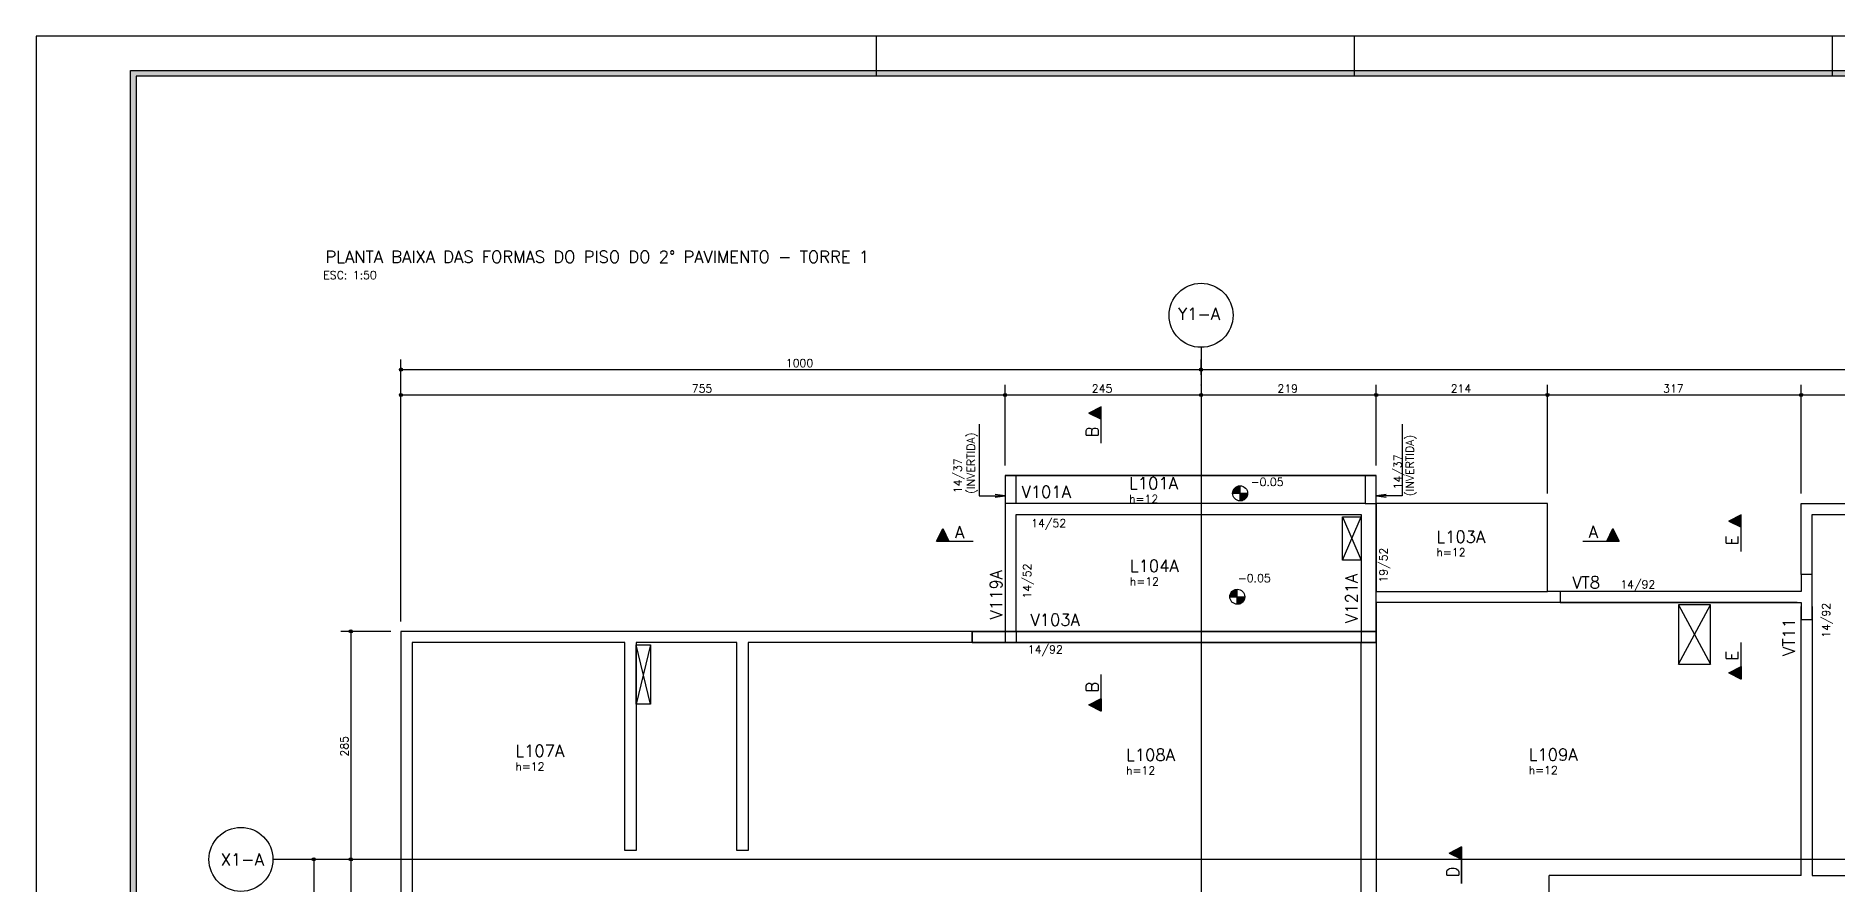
# Model space of a CAD drawing. Extents: x 187 to 6132, y -1204 to 3001.
# Drawn here: x 187 to 2439, y 1940 to 3001 of the extents above; entities that cross this region are included whole.
import ezdxf

# ---------------------------------------------------------------- set-up
doc = ezdxf.new("R2010")
doc.units = 0
doc.header["$LTSCALE"] = 100
doc.header["$MEASUREMENT"] = 0
doc.linetypes.add('ESTILO_TQS_0001', pattern=[0.85, 0.7, -0.15])
doc.linetypes.add('ESTILO_TQS_0002', pattern=[0.3, 0.2, -0.1])
doc.layers.get('0').update_dxf_attribs({"color": 245, "linetype": 'CONTINUOUS'})
for name, color, linetype in [('01', 7, 'CONTINUOUS'), ('10', 7, 'CONTINUOUS'), ('100', 7, 'CONTINUOUS'), ('104', 7, 'CONTINUOUS'), ('11', 7, 'CONTINUOUS'), ('13', 7, 'CONTINUOUS'), ('16', 5, 'CONTINUOUS'), ('18', 4, 'CONTINUOUS'), ('201', 7, 'ESTILO_TQS_0001'), ('210', 7, 'ESTILO_TQS_0002'), ('221', 102, 'CONTINUOUS'), ('223', 6, 'CONTINUOUS'), ('224', 7, 'CONTINUOUS'), ('8', 7, 'CONTINUOUS')]:
    doc.layers.add(name, color=color, linetype=linetype)
doc.styles.get("Standard").update_dxf_attribs({"font": 'ROMANS.SHX'})

msp = doc.modelspace()

# ---------------------------------------------------------------- linework, layer by layer
for p, q in [((1236.530458, 3000.709975), (1236.530458, 2950.709975)), ((1834.030458, 3000.709975), (1834.030458, 2950.709975)), ((2431.530458, 3000.709975), (2431.530458, 2950.709975)), ((1682.774015, 2432.709748), (1691.443594, 2432.709748)), ((1683.043308, 2433.304349), (1691.443594, 2433.304349)), ((1683.365173, 2433.898986), (1691.443594, 2433.898986)), ((1683.74619, 2434.493623), (1691.443594, 2434.493623)), ((1684.195728, 2435.088259), (1691.443594, 2435.088259)), ((1684.72745, 2435.68286), (1691.443594, 2435.68286)), ((1685.362954, 2436.277542), (1691.443594, 2436.277542)), ((1686.1394, 2436.872143), (1691.443594, 2436.872143)), ((1687.132247, 2437.46678), (1691.443594, 2437.46678)), ((1688.556786, 2438.061417), (1691.443594, 2438.061417)), ((1691.443629, 2419.766963), (1691.443629, 2438.516963)), ((1691.443629, 2419.766963), (1691.443629, 2438.516963)), ((1682.068629, 2429.141963), (1700.818629, 2429.141963)), ((1682.091562, 2429.736564), (1691.443594, 2429.736564)), ((1682.144339, 2430.331201), (1691.443594, 2430.331201)), ((1682.239862, 2430.925838), (1691.443594, 2430.925838)), ((1682.375331, 2431.520474), (1691.443594, 2431.520474)), ((1682.552536, 2432.115075), (1691.443594, 2432.115075)), ((1691.443629, 2419.766963), (1691.443629, 2429.141963)), ((1691.443629, 2429.141963), (1700.818629, 2429.141963)), ((1691.443629, 2428.547326), (1700.798618, 2428.547326)), ((1691.443629, 2427.952689), (1700.742884, 2427.952689)), ((1691.443629, 2427.358053), (1700.647326, 2427.358053)), ((1691.443629, 2426.763416), (1700.511892, 2426.763416)), ((1691.443629, 2426.168815), (1700.334687, 2426.168815)), ((1691.443629, 2425.574178), (1700.113208, 2425.574178)), ((1691.443629, 2424.979541), (1699.843915, 2424.979541)), ((1691.443629, 2424.384904), (1699.52205, 2424.384904)), ((1691.443629, 2423.790268), (1699.141033, 2423.790268)), ((1691.443629, 2423.195622), (1698.69153, 2423.195622)), ((1691.443629, 2422.600985), (1698.159774, 2422.600985)), ((1691.443629, 2422.006393), (1697.524269, 2422.006393)), ((1691.443629, 2421.411747), (1696.747823, 2421.411747)), ((1691.443629, 2420.81711), (1695.754976, 2420.81711)), ((1691.443629, 2420.222474), (1694.330473, 2420.222474)), ((1691.898709, 2419.778015), (1691.443629, 2419.766963)), ((1692.578418, 2419.835896), (1691.898709, 2419.778015)), ((1693.253576, 2419.943337), (1692.578418, 2419.835896)), ((1694.317466, 2420.222474), (1693.253576, 2419.943337)), ((1695.745221, 2420.81711), (1694.317466, 2420.222474)), ((1696.741502, 2421.411747), (1695.745221, 2420.81711)), ((1697.518245, 2422.006393), (1696.741502, 2421.411747)), ((1698.15467, 2422.600985), (1697.518245, 2422.006393)), ((1698.684835, 2423.195622), (1698.15467, 2422.600985)), ((1699.135991, 2423.790268), (1698.684835, 2423.195622)), ((1699.52205, 2424.384904), (1699.135991, 2423.790268)), ((1699.843915, 2424.979541), (1699.52205, 2424.384904)), ((1700.113208, 2425.574178), (1699.843915, 2424.979541)), ((1700.334687, 2426.168815), (1700.113208, 2425.574178)), ((1700.511892, 2426.763416), (1700.334687, 2426.168815)), ((1700.647326, 2427.358053), (1700.511892, 2426.763416)), ((1700.742884, 2427.952689), (1700.647326, 2427.358053)), ((1700.798618, 2428.547326), (1700.742884, 2427.952689)), ((1700.818629, 2429.141963), (1700.798618, 2428.547326)), ((1678.536373, 2299.933451), (1697.286373, 2299.933451)), ((1678.559306, 2300.528052), (1687.911337, 2300.528052)), ((1678.612083, 2301.122689), (1687.911337, 2301.122689)), ((1678.707605, 2301.717326), (1687.911337, 2301.717326)), ((1678.843075, 2302.311962), (1687.911337, 2302.311962)), ((1679.020279, 2302.906563), (1687.911337, 2302.906563)), ((1679.241758, 2303.501236), (1687.911337, 2303.501236)), ((1679.511052, 2304.095837), (1687.911337, 2304.095837)), ((1679.832917, 2304.690474), (1687.911337, 2304.690474)), ((1680.213934, 2305.285111), (1687.911337, 2305.285111)), ((1680.663472, 2305.879747), (1687.911337, 2305.879747)), ((1681.195193, 2306.474348), (1687.911337, 2306.474348)), ((1681.830698, 2307.06903), (1687.911337, 2307.06903)), ((1682.607144, 2307.663631), (1687.911337, 2307.663631)), ((1683.59999, 2308.258268), (1687.911337, 2308.258268)), ((1685.024529, 2308.852905), (1687.911337, 2308.852905)), ((1687.911373, 2290.558451), (1687.911373, 2309.308451)), ((1687.911373, 2290.558451), (1687.911373, 2309.308451)), ((1687.911373, 2290.558451), (1687.911373, 2299.933451)), ((1687.911373, 2299.933451), (1697.286373, 2299.933451)), ((1687.911373, 2299.338814), (1697.266361, 2299.338814)), ((1687.911373, 2298.744177), (1697.210627, 2298.744177)), ((1687.911373, 2298.14954), (1697.115069, 2298.14954)), ((1687.911373, 2297.554904), (1696.979636, 2297.554904)), ((1696.979636, 2297.554904), (1696.802431, 2296.960303)), ((1697.115069, 2298.14954), (1696.979636, 2297.554904)), ((1697.210627, 2298.744177), (1697.115069, 2298.14954)), ((1697.266361, 2299.338814), (1697.210627, 2298.744177)), ((1697.286373, 2299.933451), (1697.266361, 2299.338814)), ((1687.911373, 2296.960303), (1696.802431, 2296.960303)), ((1687.911373, 2296.365666), (1696.580952, 2296.365666)), ((1687.911373, 2295.771029), (1696.311658, 2295.771029)), ((1687.911373, 2295.176392), (1695.989793, 2295.176392)), ((1687.911373, 2294.581755), (1695.608776, 2294.581755)), ((1687.911373, 2293.98711), (1695.159274, 2293.98711)), ((1687.911373, 2293.392473), (1694.627517, 2293.392473)), ((1687.911373, 2292.797881), (1693.992012, 2292.797881)), ((1687.911373, 2292.203235), (1693.215566, 2292.203235)), ((1687.911373, 2291.608598), (1692.22272, 2291.608598)), ((1687.911373, 2291.013961), (1690.798217, 2291.013961)), ((1688.366452, 2290.569503), (1687.911373, 2290.558451)), ((1689.046161, 2290.627384), (1688.366452, 2290.569503)), ((1689.72132, 2290.734825), (1689.046161, 2290.627384)), ((1690.78521, 2291.013961), (1689.72132, 2290.734825)), ((1692.212965, 2291.608598), (1690.78521, 2291.013961)), ((1693.209245, 2292.203235), (1692.212965, 2291.608598)), ((1693.985989, 2292.797881), (1693.209245, 2292.203235)), ((1694.622413, 2293.392473), (1693.985989, 2292.797881)), ((1695.152578, 2293.98711), (1694.622413, 2293.392473)), ((1695.603734, 2294.581755), (1695.152578, 2293.98711)), ((1695.989793, 2295.176392), (1695.603734, 2294.581755)), ((1696.311658, 2295.771029), (1695.989793, 2295.176392)), ((1696.580952, 2296.365666), (1696.311658, 2295.771029)), ((1696.802431, 2296.960303), (1696.580952, 2296.365666))]:
    msp.add_line(p, q)
for points in [[(186.530458, -1204.290025), (6131.530458, -1204.290025), (6131.530458, 3000.709975), (186.530458, 3000.709975), (186.530458, -1204.290025)], [(6081.530458, -1154.290025), (6081.530458, -1161.290025), (304.530458, -1161.290025), (304.530458, 2957.709975), (6081.530458, 2957.709975), (6081.530458, 2950.709975), (311.530458, 2950.709975), (311.530458, -1154.290025), (6081.530458, -1154.290025)], [(311.530458, -1154.290025), (6081.530458, -1154.290025), (6081.530458, 2950.709975), (311.530458, 2950.709975), (311.530458, -1154.290025)]]:
    msp.add_lwpolyline(points)
for centre in [(1691.443629, 2429.141963), (1687.911373, 2299.933451)]:
    msp.add_circle(centre, 9.375)
for points in [[(311.530458, 2950.709975), (304.530458, -1161.290025), (304.530458, 2957.709975)], [(311.530458, 2950.709975), (304.530458, 2957.709975), (6081.530458, 2957.709975)], [(311.530458, 2950.709975), (311.530458, -1154.290025), (304.530458, -1161.290025)], [(311.530458, 2950.709975), (6081.530458, 2957.709975), (6081.530458, 2950.709975)]]:
    msp.add_solid(points)
at = {"layer": '01'}
for p, q in [((1861.595874, 2451.626), (1397.596, 2451.626)), ((1411.596, 2416.626), (1397.596, 2416.626)), ((1847.595874, 2416.626464), (1861.595874, 2416.626464)), ((2075.595874, 2416.626464), (1861.595874, 2416.626464)), ((2075.595874, 2306.626464), (2075.595874, 2416.626464)), ((2392.595874, 2327.626464), (2392.595874, 2416.626464)), ((2392.595874, 2416.626464), (2657.596, 2416.626464)), ((2406.595874, 2327.126464), (2406.595874, 2402.626464)), ((2406.595874, 2402.626464), (2657.595874, 2402.626464)), ((2387.596, 2306.626464), (2075.595874, 2306.626464)), ((1861.595874, 2292.626464), (1861.595874, 1896.626464)), ((2387.596, 2292.626464), (1861.595874, 2292.626464)), ((2392.595874, 1951.626464), (2392.595874, 2287.626007)), ((2406.595874, 2287.626007), (2406.595874, 1951.626464)), ((1397.595874, 2256.626464), (642.595874, 2256.626464)), ((642.595874, 2256.626464), (642.595874, 1742.626464)), ((922.595874, 2242.626464), (656.595874, 2242.626464)), ((656.595874, 2242.626464), (656.595874, 1756.626464)), ((922.595874, 1982.626464), (922.595874, 2242.626464)), ((1062.595874, 2242.626464), (936.595874, 2242.626464)), ((936.595874, 2242.626464), (936.595874, 1982.626464)), ((1062.595874, 1982.626464), (1062.595874, 2242.626464)), ((1842.595874, 2242.626464), (1076.595874, 2242.626464)), ((1076.595874, 2242.626464), (1076.595874, 1982.626464)), ((1842.595874, 1896.626464), (1842.595874, 2242.626464)), ((936.595874, 1982.626464), (922.595874, 1982.626464)), ((1076.595874, 1982.626464), (1062.595874, 1982.626464)), ((2077.595874, 1891.626464), (2077.595874, 1951.626464)), ((2392.595874, 1951.626464), (2077.595874, 1951.626464)), ((2406.595874, 1951.626464), (2661.595874, 1951.626464))]:
    msp.add_line(p, q, dxfattribs=at)
for points in [[(1397.596, 2451.626), (1397.596, 2409.626)], [(1397.596, 2451.626), (1411.596, 2451.626)], [(1847.595874, 2451.626), (1861.595874, 2451.626)], [(1861.595874, 2409.626), (1861.595874, 2451.626)], [(1847.595874, 2416.626), (1411.596, 2416.626)], [(1861.595874, 2416.626464), (1861.595874, 2306.626464), (2075.595874, 2306.626464)], [(1397.596, 2409.626), (1397.596, 2256.626)], [(1411.596, 2402.626), (1842.595874, 2402.626)], [(1411.596, 2256.626), (1411.596, 2402.626)], [(1842.595874, 2402.626), (1842.595874, 2256.626)], [(1861.595874, 2242.626), (1861.595874, 2409.626)], [(2091.595874, 2306.626464), (2091.595874, 2292.626464), (2392.595874, 2292.626464), (2392.595874, 2271.626464), (2406.595874, 2271.626464), (2406.595874, 2327.626464), (2392.595874, 2327.626464), (2392.595874, 2306.626464), (2091.595874, 2306.626464), (2091.595874, 2306.626464)], [(1397.596, 2256.626), (1356.596, 2256.626)], [(1356.596, 2256.626), (1356.596, 2242.626)], [(1411.596, 2256.626), (1397.596, 2256.626)], [(1842.595874, 2256.626), (1411.596, 2256.626)], [(1861.595874, 2256.626), (1842.595874, 2256.626)], [(1356.596, 2242.626), (1404.596, 2242.626)], [(1404.596, 2242.626), (1861.595874, 2242.626)]]:
    msp.add_lwpolyline(points, dxfattribs=at)
at = {"layer": '100'}
for points in [[(1861.595874, 2409.626), (1861.595874, 2451.626), (1847.595874, 2451.626), (1847.595874, 2416.626), (1411.596, 2416.626), (1411.596, 2451.626), (1397.596, 2451.626), (1397.596, 2409.626), (1397.596, 2256.626), (1411.596, 2256.626), (1411.596, 2402.626), (1842.595874, 2402.626), (1842.595874, 2256.626), (1861.595874, 2256.626), (1861.595874, 2409.626)], [(2091.595874, 2306.626464), (2091.595874, 2292.626464), (2392.595874, 2292.626464), (2392.595874, 2271.626464), (2406.595874, 2271.626464), (2406.595874, 2327.626464), (2392.595874, 2327.626464), (2392.595874, 2306.626464), (2091.595874, 2306.626464), (2091.595874, 2306.626464)], [(1861.595874, 2256.626), (1861.595874, 2242.626), (1404.596, 2242.626), (1356.596, 2242.626), (1356.596, 2256.626), (1411.596, 2256.626), (1861.595874, 2256.626)]]:
    msp.add_lwpolyline(points, dxfattribs=at)
at = {"layer": '104'}
for points in [[(1411.595874, 2451.626464), (1847.595874, 2451.626464), (1847.595874, 2416.626464), (1411.595874, 2416.626464), (1411.595874, 2451.626464)], [(1411.595874, 2402.626464), (1842.595874, 2402.626464), (1842.595874, 2256.626464), (1411.595874, 2256.626464), (1411.595874, 2402.626464)]]:
    msp.add_lwpolyline(points, dxfattribs=at)
at = {"layer": '18'}
for p, q in [((1642.595874, 2611.626464), (1642.595874, 597.626464)), ((4486.595874, 1971.626464), (482.595874, 1971.626464))]:
    msp.add_line(p, q, dxfattribs=at)
for centre in [(1642.595874, 2651.626464), (442.595874, 1971.626464)]:
    msp.add_circle(centre, 40, dxfattribs=at)
at = {"layer": '201'}
for points in [[(1411.596, 2416.626), (1411.596, 2451.626)], [(1847.595874, 2451.626), (1847.595874, 2416.626)]]:
    msp.add_lwpolyline(points, dxfattribs=at)
at = {"layer": '210'}
for p, q in [((1397.596, 2256.626), (1397.596, 2242.626)), ((1411.596, 2256.626), (1411.596, 2242.626)), ((1842.595874, 2256.626), (1842.595874, 2242.626464))]:
    msp.add_line(p, q, dxfattribs=at)
at = {"layer": '221', "color": 11, "linetype": 'Continuous'}
for p, q in [((642.595874, 2269.126464), (642.595874, 2596.36242)), ((1642.595874, 2577.100662), (1642.595874, 2596.36242)), ((1642.595874, 2577.100662), (1642.595874, 2596.36242)), ((642.595874, 2583.86242), (1642.595874, 2583.86242)), ((1642.595874, 2583.86242), (3326.595874, 2583.86242)), ((642.595874, 2269.126464), (642.595874, 2564.600662)), ((642.595874, 2552.100662), (1397.595874, 2552.100662)), ((1397.595874, 2464.126464), (1397.595874, 2564.600662)), ((1397.595874, 2464.126464), (1397.595874, 2564.600662)), ((1397.595874, 2552.100662), (1642.595874, 2552.100662)), ((1642.595874, 2564.126464), (1642.595874, 2564.600662)), ((1642.595874, 2564.126464), (1642.595874, 2564.600662)), ((1642.595874, 2552.100662), (1861.595874, 2552.100662)), ((1861.595874, 2464.126464), (1861.595874, 2564.600662)), ((1861.595874, 2464.126464), (1861.595874, 2564.600662)), ((1861.595874, 2552.100662), (2075.595874, 2552.100662)), ((2075.595874, 2429.126464), (2075.595874, 2564.600662)), ((2075.595874, 2429.126464), (2075.595874, 2564.600662)), ((2075.595874, 2552.100662), (2392.595874, 2552.100662)), ((2392.595874, 2429.126464), (2392.595874, 2564.600662)), ((2392.595874, 2429.126464), (2392.595874, 2564.600662)), ((2392.595874, 2552.100662), (2657.595874, 2552.100662)), ((630.095874, 2256.626464), (567.40558, 2256.626464)), ((579.90558, 2256.626464), (579.90558, 1971.626464)), ((617.595874, 1971.626464), (521.09899, 1971.626464)), ((533.59899, 1971.626464), (533.59899, 1237.626464)), ((630.095874, 1971.626464), (567.40558, 1971.626464)), ((630.095874, 1971.626464), (567.40558, 1971.626464)), ((579.90558, 1971.626464), (579.90558, 1742.626464))]:
    msp.add_line(p, q, dxfattribs=at)
for points in [[(1365.215487, 2515.444581), (1365.215487, 2426.166448), (1397.595874, 2426.166448), (1385.202813, 2424.534871), (1397.595874, 2426.166448), (1385.202813, 2427.798025)], [(1893.976261, 2515.444581), (1893.976261, 2426.166448), (1861.595874, 2426.166448), (1873.988934, 2427.798025), (1861.595874, 2426.166448), (1873.988934, 2424.534871)]]:
    msp.add_lwpolyline(points, dxfattribs=at)
for centre, radius in [((642.595874, 2583.86242), 2), ((642.595874, 2583.86242), 1), ((1642.595874, 2583.86242), 2), ((1642.595874, 2583.86242), 2), ((1642.595874, 2583.86242), 1), ((1642.595874, 2583.86242), 1), ((642.595874, 2552.100662), 2), ((642.595874, 2552.100662), 1), ((1397.595874, 2552.100662), 2), ((1397.595874, 2552.100662), 2), ((1397.595874, 2552.100662), 1), ((1397.595874, 2552.100662), 1), ((1642.595874, 2552.100662), 2), ((1642.595874, 2552.100662), 2), ((1642.595874, 2552.100662), 1), ((1642.595874, 2552.100662), 1), ((1861.595874, 2552.100662), 2), ((1861.595874, 2552.100662), 2), ((1861.595874, 2552.100662), 1), ((1861.595874, 2552.100662), 1), ((2075.595874, 2552.100662), 2), ((2075.595874, 2552.100662), 2), ((2075.595874, 2552.100662), 1), ((2075.595874, 2552.100662), 1), ((2392.595874, 2552.100662), 2), ((2392.595874, 2552.100662), 2), ((2392.595874, 2552.100662), 1), ((2392.595874, 2552.100662), 1), ((579.90558, 2256.626464), 2), ((579.90558, 2256.626464), 1), ((533.59899, 1971.626464), 2), ((533.59899, 1971.626464), 1), ((579.90558, 1971.626464), 2), ((579.90558, 1971.626464), 2), ((579.90558, 1971.626464), 1), ((579.90558, 1971.626464), 1)]:
    msp.add_circle(centre, radius, dxfattribs=at)
at = {"layer": '223'}
for p, q in [((1819.595874, 2345.626464), (1842.595874, 2399.626464)), ((1819.595874, 2399.626464), (1842.595874, 2345.626464)), ((2239.404903, 2215.626464), (2279.404903, 2289.626464)), ((2239.404903, 2289.626464), (2279.404903, 2215.626464)), ((954.601635, 2239.626464), (936.601635, 2165.626464)), ((954.601635, 2165.626464), (936.601635, 2239.626464))]:
    msp.add_line(p, q, dxfattribs=at)
for points in [[(1819.595874, 2399.626464), (1842.595874, 2399.626464), (1842.595874, 2345.626464), (1819.595874, 2345.626464), (1819.595874, 2399.626464)], [(2239.404903, 2215.626464), (2279.404903, 2215.626464), (2279.404903, 2289.626464), (2239.404903, 2289.626464), (2239.404903, 2215.626464)], [(936.601635, 2239.626464), (954.601635, 2239.626464), (954.601635, 2165.626464), (936.601635, 2165.626464), (936.601635, 2239.626464)]]:
    msp.add_lwpolyline(points, dxfattribs=at)
at = {"layer": '224'}
for p, q in [((1502.359061, 2529.44668), (1517.915261, 2537.224778)), ((1502.359061, 2529.44668), (1517.850083, 2521.701171)), ((1502.505385, 2529.44668), (1517.850083, 2537.118991)), ((1502.505425, 2529.44668), (1517.850048, 2521.774333)), ((1503.555684, 2528.921544), (1503.555684, 2529.971809)), ((1504.752311, 2528.323252), (1504.752311, 2530.570115)), ((1505.948974, 2527.724931), (1505.948974, 2531.168437)), ((1507.145597, 2527.126624), (1507.145597, 2531.766728)), ((1508.342225, 2526.528313), (1508.342225, 2532.365001)), ((1509.53892, 2525.929968), (1509.545936, 2532.966888)), ((1510.735475, 2525.331696), (1510.735475, 2533.56159)), ((1511.932098, 2524.733384), (1511.932098, 2534.159899)), ((1513.128761, 2524.135035), (1513.128761, 2534.758274)), ((1514.325384, 2523.536709), (1514.325384, 2535.35659)), ((1515.522011, 2522.93838), (1515.522011, 2535.954908)), ((1516.718634, 2522.340054), (1516.718634, 2536.553257)), ((1517.850048, 2491.626464), (1517.850048, 2537.118991)), ((1517.915261, 2491.626464), (1517.915261, 2537.224778)), ((2302.158016, 2394.446659), (2317.714216, 2402.224756)), ((2302.158016, 2394.446659), (2317.649038, 2386.70115)), ((2302.304339, 2394.446659), (2317.649038, 2402.11897)), ((2302.304379, 2394.446659), (2317.649002, 2386.774311)), ((2303.354639, 2393.921522), (2303.354639, 2394.971787)), ((2304.551266, 2393.32323), (2304.551266, 2395.570093)), ((2305.747929, 2392.72491), (2305.747929, 2396.168415)), ((2306.944552, 2392.126602), (2306.944552, 2396.766707)), ((2308.141179, 2391.528292), (2308.141179, 2397.36498)), ((2309.337875, 2390.929946), (2309.34489, 2397.966867)), ((2310.534429, 2390.331675), (2310.534429, 2398.561569)), ((2311.731052, 2389.733362), (2311.731052, 2399.159878)), ((2312.927715, 2389.135013), (2312.927715, 2399.758253)), ((2314.124338, 2388.536687), (2314.124338, 2400.356569)), ((2315.320965, 2387.938359), (2315.320965, 2400.954886)), ((2316.517588, 2387.340032), (2316.517588, 2401.553235)), ((2317.649002, 2356.626443), (2317.649002, 2402.11897)), ((2317.714216, 2356.626443), (2317.714216, 2402.224756)), ((1311.99756, 2369.440387), (1319.775658, 2384.996587)), ((1311.99756, 2369.440387), (1357.595874, 2369.440387)), ((1312.103347, 2369.505565), (1319.775658, 2384.850264)), ((1312.103347, 2369.505601), (1357.595874, 2369.505601)), ((1312.669081, 2370.637015), (1326.882284, 2370.637015)), ((1313.26743, 2371.833638), (1326.283958, 2371.833638)), ((1313.865748, 2373.030265), (1325.685629, 2373.030265)), ((1314.464064, 2374.226888), (1325.087303, 2374.226888)), ((1315.062439, 2375.423551), (1324.488954, 2375.423551)), ((1315.660748, 2376.620174), (1323.890642, 2376.620174)), ((1316.25545, 2377.809713), (1323.29237, 2377.816728)), ((1316.857336, 2379.013424), (1322.694025, 2379.013424)), ((1317.45561, 2380.210051), (1322.095714, 2380.210051)), ((1318.053901, 2381.406674), (1321.497407, 2381.406674)), ((1318.652223, 2382.603337), (1320.899086, 2382.603337)), ((1319.250529, 2383.799964), (1320.300794, 2383.799964)), ((1319.775658, 2384.996587), (1327.521167, 2369.505565)), ((1319.775658, 2384.850224), (1327.448005, 2369.505601)), ((2119.60349, 2369.505601), (2165.096017, 2369.505601)), ((2119.60349, 2369.440387), (2165.201803, 2369.440387)), ((2149.678196, 2369.505565), (2157.423705, 2384.996587)), ((2149.751358, 2369.505601), (2157.423705, 2384.850224)), ((2150.317079, 2370.637015), (2164.530282, 2370.637015)), ((2150.915405, 2371.833638), (2163.931933, 2371.833638)), ((2151.513734, 2373.030265), (2163.333615, 2373.030265)), ((2152.11206, 2374.226888), (2162.7353, 2374.226888)), ((2152.710409, 2375.423551), (2162.136924, 2375.423551)), ((2153.308722, 2376.620174), (2161.538615, 2376.620174)), ((2153.906993, 2377.816728), (2160.943914, 2377.809713)), ((2154.505339, 2379.013424), (2160.342027, 2379.013424)), ((2155.103649, 2380.210051), (2159.743754, 2380.210051)), ((2155.701957, 2381.406674), (2159.145462, 2381.406674)), ((2156.300277, 2382.603337), (2158.54714, 2382.603337)), ((2156.898569, 2383.799964), (2157.948834, 2383.799964)), ((2157.423705, 2384.996587), (2165.201803, 2369.440387)), ((2157.423705, 2384.850264), (2165.096017, 2369.505565)), ((2317.649002, 2197.133916), (2317.649002, 2242.626443)), ((2317.714216, 2197.02813), (2317.714216, 2242.626443)), ((2302.158016, 2204.806227), (2317.649038, 2212.551736)), ((2302.304379, 2204.806227), (2317.649002, 2212.478575)), ((2306.944552, 2202.486179), (2306.944552, 2207.126284)), ((2308.141179, 2201.887906), (2308.141179, 2207.724594)), ((2309.34489, 2201.286019), (2309.337875, 2208.32294)), ((2310.534429, 2200.691317), (2310.534429, 2208.921211)), ((2311.731052, 2200.093008), (2311.731052, 2209.519524)), ((2312.927715, 2199.494633), (2312.927715, 2210.117872)), ((2314.124338, 2198.896317), (2314.124338, 2210.716199)), ((2315.320965, 2198.297999), (2315.320965, 2211.314527)), ((2316.517588, 2197.699651), (2316.517588, 2211.912854)), ((1517.850048, 2157.133937), (1517.850048, 2202.626464)), ((1517.915261, 2157.028151), (1517.915261, 2202.626464)), ((2302.158016, 2204.806227), (2317.714216, 2197.02813)), ((2302.304339, 2204.806227), (2317.649038, 2197.133916)), ((2303.354639, 2204.281099), (2303.354639, 2205.331363)), ((2304.551266, 2203.682793), (2304.551266, 2205.929656)), ((2305.747929, 2203.084471), (2305.747929, 2206.527976)), ((1502.359061, 2164.806249), (1517.850083, 2172.551758)), ((1502.359061, 2164.806249), (1517.915261, 2157.028151)), ((1502.505385, 2164.806249), (1517.850083, 2157.133937)), ((1502.505425, 2164.806249), (1517.850048, 2172.478596)), ((1503.555684, 2164.28112), (1503.555684, 2165.331385)), ((1504.752311, 2163.682814), (1504.752311, 2165.929677)), ((1505.948974, 2163.084492), (1505.948974, 2166.527997)), ((1507.145597, 2162.486201), (1507.145597, 2167.126305)), ((1508.342225, 2161.887927), (1508.342225, 2167.724615)), ((1509.545936, 2161.28604), (1509.53892, 2168.322961)), ((1510.735475, 2160.691339), (1510.735475, 2168.921232)), ((1511.932098, 2160.09303), (1511.932098, 2169.519545)), ((1513.128761, 2159.494654), (1513.128761, 2170.117894)), ((1514.325384, 2158.896339), (1514.325384, 2170.71622)), ((1515.522011, 2158.298021), (1515.522011, 2171.314549)), ((1516.718634, 2157.699672), (1516.718634, 2171.912875)), ((1952.796586, 1979.446658), (1968.352786, 1987.224756)), ((1952.94291, 1979.446658), (1968.287608, 1987.11897)), ((1958.77975, 1976.528292), (1958.77975, 1982.36498)), ((1959.976446, 1975.929946), (1959.983461, 1982.966867)), ((1961.173, 1975.331675), (1961.173, 1983.561569)), ((1962.369623, 1974.733362), (1962.369623, 1984.159878)), ((1963.566286, 1974.135013), (1963.566286, 1984.758253)), ((1964.762909, 1973.536687), (1964.762909, 1985.356569)), ((1965.959536, 1972.938359), (1965.959536, 1985.954886)), ((1967.156159, 1972.340032), (1967.156159, 1986.553235)), ((1968.287573, 1941.626443), (1968.287573, 1987.11897)), ((1968.352786, 1941.626443), (1968.352786, 1987.224756)), ((1952.796586, 1979.446658), (1968.287608, 1971.70115)), ((1952.94295, 1979.446658), (1968.287573, 1971.774311)), ((1953.993209, 1978.921522), (1953.993209, 1979.971787)), ((1955.189836, 1978.32323), (1955.189836, 1980.570093)), ((1956.3865, 1977.72491), (1956.3865, 1981.168415)), ((1957.583122, 1977.126602), (1957.583122, 1981.766707))]:
    msp.add_line(p, q, dxfattribs=at)
for points in [[(1517.850048, 2537.118973), (1502.505425, 2529.44668), (1517.850048, 2521.774333), (1517.850048, 2537.118973)], [(2317.649002, 2402.118952), (2302.304379, 2394.446659), (2317.649002, 2386.774311), (2317.649002, 2402.118952)], [(1312.103365, 2369.505601), (1319.775658, 2384.850224), (1327.448005, 2369.505601), (1312.103365, 2369.505601)], [(2165.095999, 2369.505601), (2157.423705, 2384.850224), (2149.751358, 2369.505601), (2165.095999, 2369.505601)], [(2317.649002, 2197.133934), (2302.304379, 2204.806227), (2317.649002, 2212.478575), (2317.649002, 2197.133934)], [(1517.850048, 2157.133955), (1502.505425, 2164.806249), (1517.850048, 2172.478596), (1517.850048, 2157.133955)], [(1968.287573, 1987.118952), (1952.94295, 1979.446658), (1968.287573, 1971.774311), (1968.287573, 1987.118952)]]:
    msp.add_lwpolyline(points, dxfattribs=at)

# ---------------------------------------------------------------- texts
for s, p in [('ESC: 1:50', (545.534626, 2696.872563)), ('-0.05', (1704.605747, 2438.398664)), ('-0.05', (1688.550014, 2318.135493))]:
    msp.add_text(s, height=10).set_placement(p)
at = {"layer": '10', "linetype": 'Continuous'}
for s, p in [('L101A', (1552.674723, 2434.14965)), ('L103A', (1936.800156, 2367.396819)), ('L104A', (1553.610567, 2330.981876)), ('L107A', (785.579272, 2099.696132)), ('L108A', (1548.865583, 2094.818904)), ('L109A', (2052.086832, 2095.096874))]:
    msp.add_text(s, height=15, dxfattribs=at).set_placement(p)
at = {"layer": '11'}
for p in [(1359.941299, 2428.384191), (1908.39399, 2425.498976)]:
    msp.add_text('(INVERTIDA)', height=10, rotation=90, dxfattribs=at).set_placement(p)
at = {"layer": '11', "linetype": 'Continuous'}
for s, rotation, p in [('14/37', 90, (1343.53695, 2429.1694)), ('14/37', 90, (1893.3685, 2434.009369)), ('19/52', 90, (1875.532677, 2317.525145)), ('14/52', 90, (1430.213251, 2297.614078)), ('14/92', 360, (2166.596, 2310.376)), ('14/92', 90, (2428.710667, 2248.488555))]:
    msp.add_text(s, height=10, rotation=rotation, dxfattribs=at).set_placement(p)
for s, p in [('14/52', (1430.296902, 2386.783062)), ('14/92', (1426.13335, 2228.96965))]:
    msp.add_text(s, height=10, dxfattribs=at).set_placement(p)
at = {"layer": '13', "linetype": 'Continuous'}
for p in [(1552.674723, 2417.14965), (1936.800156, 2350.396819), (1553.610567, 2313.981876), (785.579272, 2082.696132), (1548.865583, 2077.818904), (2052.086832, 2078.096874)]:
    msp.add_text('h=12', height=10, dxfattribs=at).set_placement(p)
at = {"layer": '16'}
msp.add_text('PLANTA BAIXA DAS FORMAS DO PISO DO 2%%d PAVIMENTO - TORRE 1', height=15, dxfattribs=at).set_placement((548.225319, 2717.29581))
at = {"layer": '18'}
for s, p in [('Y1-A', (1613.640735, 2646.013441)), ('X1-A', (417.290088, 1964.127814))]:
    msp.add_text(s, height=15, dxfattribs=at).set_placement(p)
at = {"layer": '221', "color": 11, "linetype": 'Continuous'}
for s, p in [('1000', (1123.595874, 2586.86242)), ('755', (1006.095874, 2555.100662)), ('245', (1506.095874, 2555.100662)), ('219', (1738.095874, 2555.100662)), ('214', (1954.595874, 2555.100662)), ('317', (2220.095874, 2555.100662))]:
    msp.add_text(s, height=10, dxfattribs=at).set_placement(p)
msp.add_text('285', height=10, rotation=90, dxfattribs=at).set_placement((576.90558, 2100.126464))
at = {"layer": '224'}
for s, p in [('B', (1514.165261, 2499.126464)), ('E', (2313.964216, 2364.126443)), ('E', (2313.964216, 2220.126464)), ('B', (1514.165261, 2180.126464)), ('D', (1964.602786, 1949.126443))]:
    msp.add_text(s, height=15, rotation=90, dxfattribs=at).set_placement(p)
for p in [(1335.095874, 2373.190387), (2127.10349, 2373.320814)]:
    msp.add_text('A', height=15, dxfattribs=at).set_placement(p)
at = {"layer": '8', "linetype": 'Continuous'}
for s, p in [('V101A', (1418.186182, 2423.529682)), ('V103A', (1429.343207, 2263.638309))]:
    msp.add_text(s, height=15, dxfattribs=at).set_placement(p)
for s, rotation, p in [('V119A', 90, (1393.846, 2271.626)), ('V121A', 90, (1838.145182, 2267.070682)), ('VT8', 360, (2106.596, 2310.376)), ('VT11', 90, (2384.802383, 2225.865443))]:
    msp.add_text(s, height=15, rotation=rotation, dxfattribs=at).set_placement(p)

doc.saveas('drawing.dxf')
